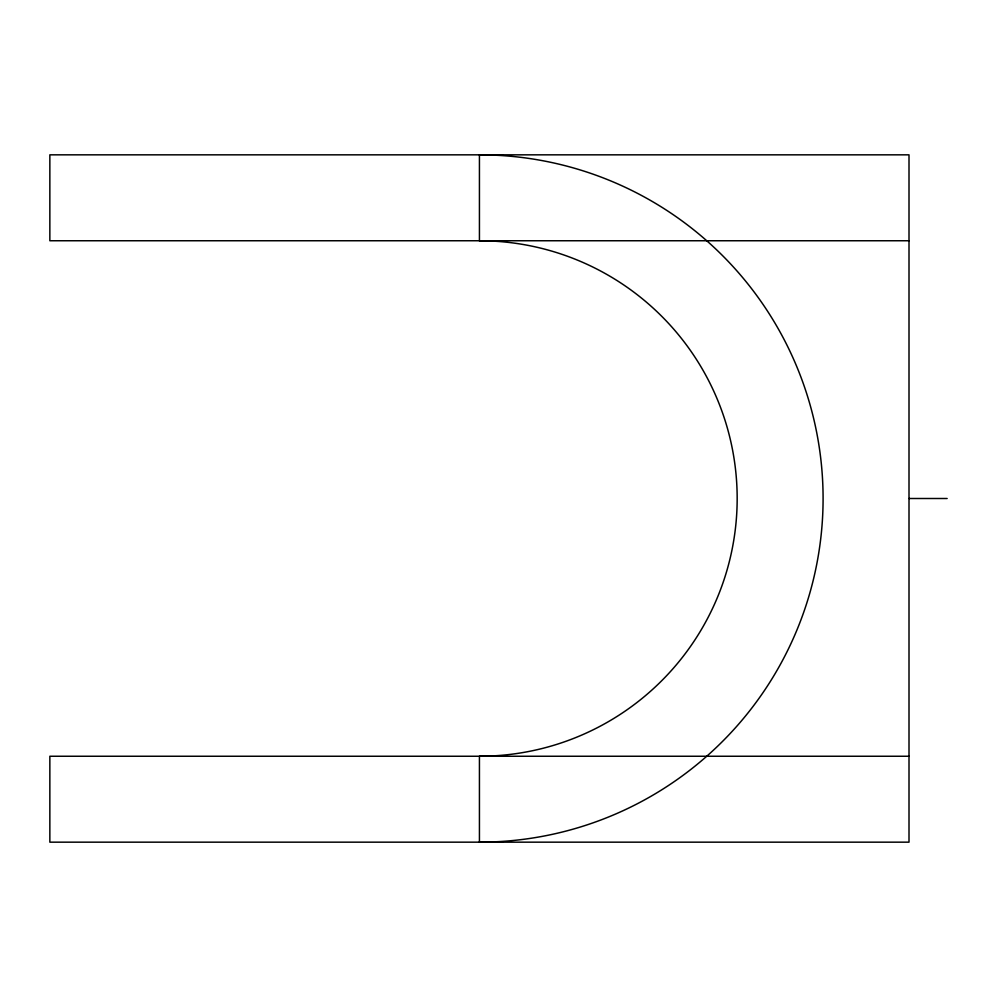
<?xml version="1.0" encoding="UTF-8"?>
<svg xmlns="http://www.w3.org/2000/svg" width="997" height="997" viewBox="0 0 997 997"><rect width="100%" height="100%" fill="white"/><g stroke="black" fill="none" stroke-linecap="round" stroke-linejoin="round"><path stroke-width="1.5" d="M909.002 240.751L49.85 240.751L49.85 154.834L909.002 154.834L909.002 842.166L49.85 842.166L49.85 756.249L909.002 756.249M909.002 498.5L947.15 498.5M479.432 240.751L479.432 154.834A343.666 343.666 0 0 1 823.086 498.5A343.666 343.666 0 0 1 479.432 842.166L479.432 756.249A257.749 257.749 0 0 0 737.169 498.5A257.749 257.749 0 0 0 479.432 240.751"/></g></svg>
